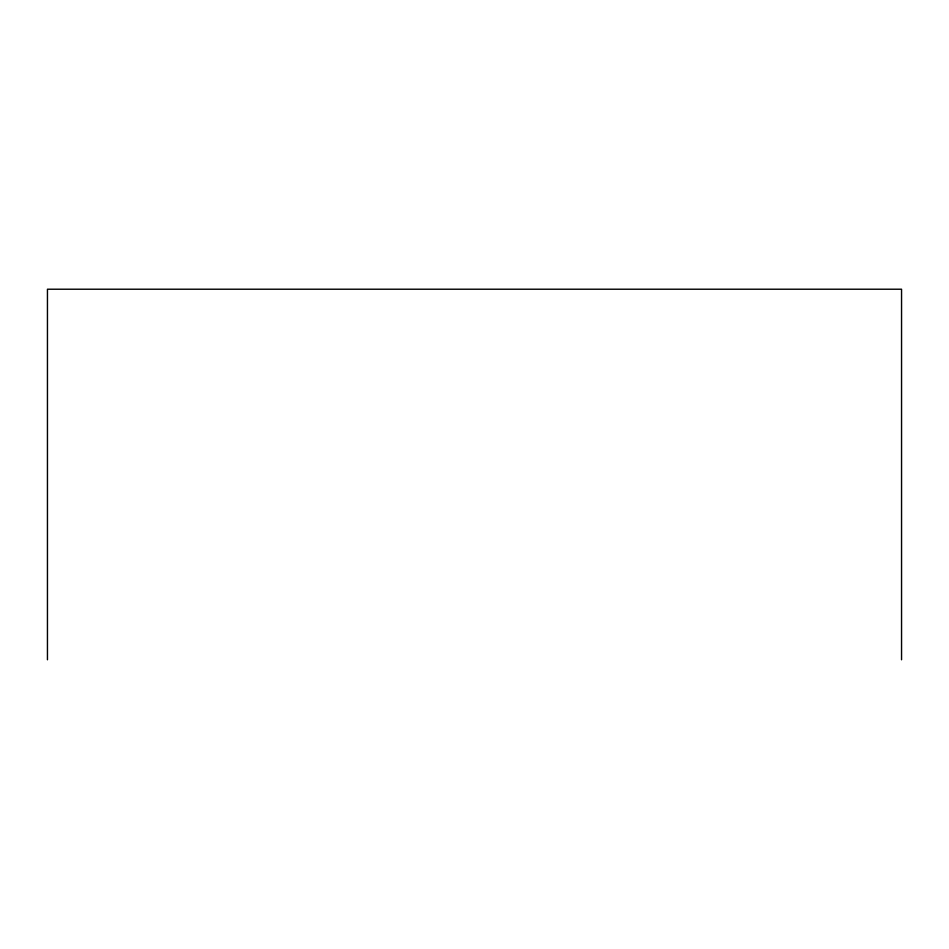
<?xml version="1.0" encoding="UTF-8"?>
<svg xmlns="http://www.w3.org/2000/svg" width="949" height="949" viewBox="0 0 949 949"><rect width="100%" height="100%" fill="white"/><g stroke="black" fill="none" stroke-linecap="round" stroke-linejoin="round"><path stroke-width="1.42" d="M901.55 659.78L901.55 289.22L47.45 289.22L47.45 659.78"/></g></svg>
